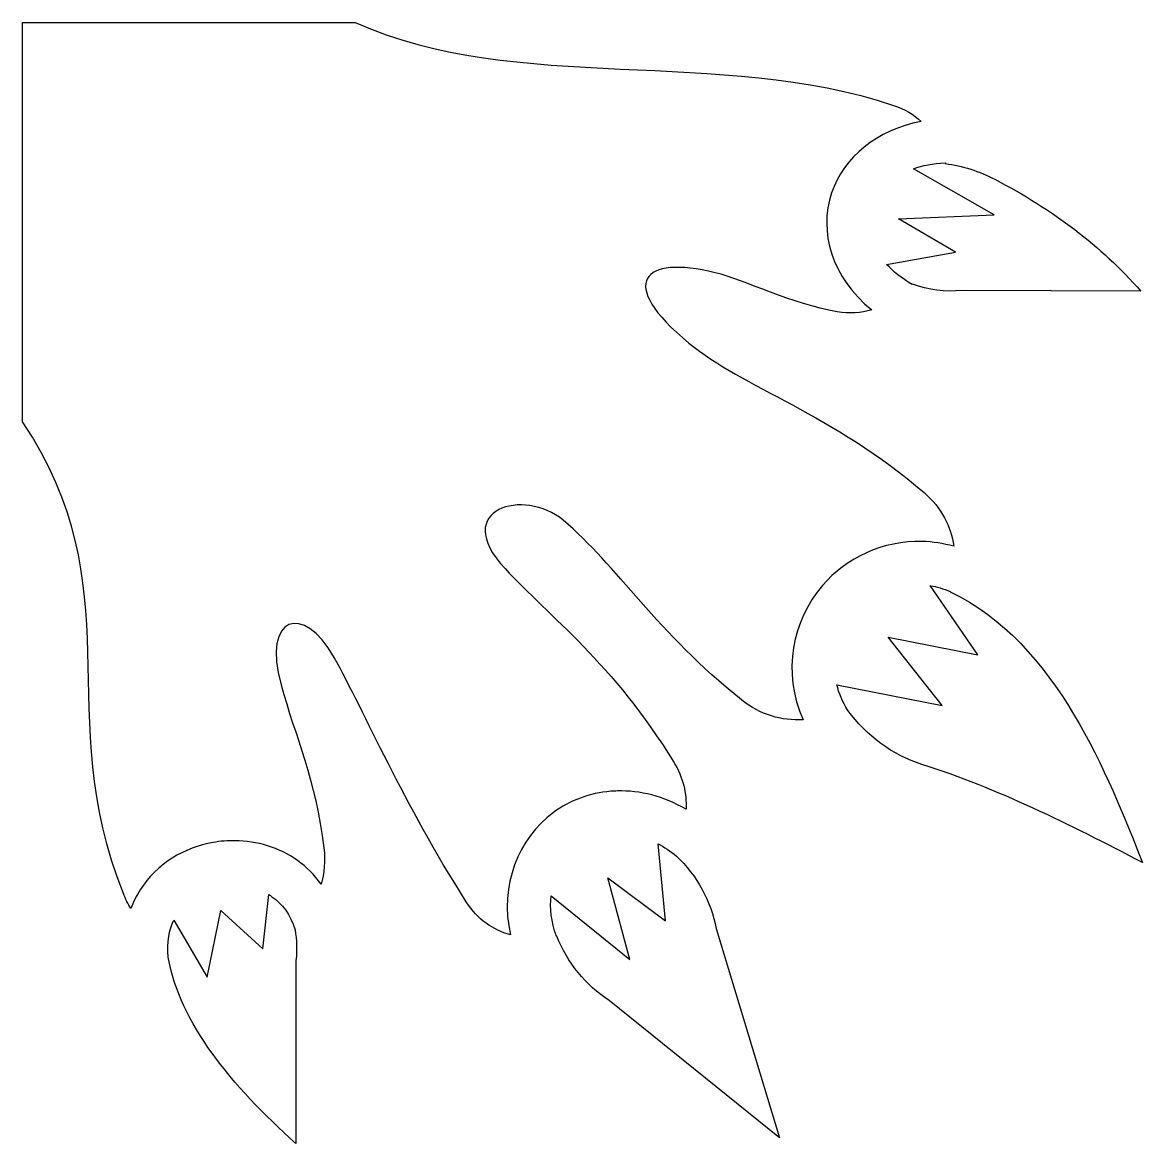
# Model space of a CAD drawing. Header units: centimetres. Extents: x -10 to 9.9, y -10.1 to 9.9.
import ezdxf

# ---------------------------------------------------------------- set-up
doc = ezdxf.new("R2010")
doc.units = ezdxf.units.CM
doc.header["$MEASUREMENT"] = 0
doc.layers.add('Layer 1', color=7, linetype='Continuous')

msp = doc.modelspace()

# ---------------------------------------------------------------- linework, layer by layer
at = {"layer": 'Layer 1'}
for points, knots in [([(-10.04892, 9.91023), (-10.04892, 9.91023), (-10.04892, 2.79945), (-10.04892, 2.79945), (-10.04892, 2.79945), (-8.05505, -0.18419), (-9.53658, -2.36642), (-8.25117, -5.60471), (-8.25117, -5.60471), (-8.21301, -5.70085), (-8.16797, -5.7897), (-8.11716, -5.87197), (-8.11716, -5.87197), (-8.07314, -5.75398), (-8.01878, -5.64283), (-7.95367, -5.54032), (-7.95367, -5.54032), (-7.65314, -5.06711), (-7.1637, -4.78408), (-6.65203, -4.69456), (-6.65203, -4.69456), (-6.52413, -4.67221), (-6.39396, -4.66146), (-6.26366, -4.66293), (-6.26366, -4.66293), (-5.87276, -4.66732), (-5.48102, -4.78121), (-5.14815, -5.01773), (-5.14815, -5.01773), (-4.99023, -5.1299), (-4.84888, -5.27145), (-4.72993, -5.43772), (-4.72993, -5.43772), (-4.6725, -5.24248), (-4.65226, -5.02688), (-4.68026, -4.79213), (-4.68026, -4.79213), (-4.82532, -3.57643), (-5.1867, -2.81508), (-5.44375, -1.88612), (-5.44375, -1.88612), (-5.78447, -0.65385), (-5.0413, -0.4223), (-4.49826, -1.39832), (-4.49826, -1.39832), (-3.94109, -2.39956), (-3.27897, -3.9755), (-2.14377, -5.75242), (-2.14377, -5.75242), (-1.94347, -6.06598), (-1.66968, -6.25405), (-1.35936, -6.34138), (-1.35936, -6.34138), (-1.55418, -5.45282), (-1.21717, -4.62025), (-0.59317, -4.161), (-0.59317, -4.161), (-0.30061, -3.94565), (0.05272, -3.81459), (0.42923, -3.78368), (0.42923, -3.78368), (0.46845, -3.78048), (0.50787, -3.77837), (0.54755, -3.77735), (0.54755, -3.77735), (0.94789, -3.76702), (1.3694, -3.8697), (1.76861, -4.10289), (1.76861, -4.10289), (1.78244, -3.82155), (1.71759, -3.53742), (1.55026, -3.26518), (1.55026, -3.26518), (0.46696, -1.50197), (-0.6542, -0.68045), (-1.45421, 0.18264), (-1.45421, 0.18264), (-2.44946, 1.25636), (-1.1054, 1.62289), (-0.41983, 1.04455), (-0.41983, 1.04455), (0.54076, 0.23425), (1.24762, -0.95168), (2.75698, -2.15693), (2.75698, -2.15693), (3.09243, -2.42482), (3.47097, -2.52809), (3.85579, -2.50971), (3.85579, -2.50971), (3.47307, -1.66234), (3.66443, -0.73528), (4.19765, -0.11765), (4.19765, -0.11765), (4.62338, 0.37542), (5.27525, 0.68481), (5.97613, 0.66596), (5.97613, 0.66596), (6.16125, 0.66098), (6.34974, 0.63307), (6.53836, 0.57973), (6.53836, 0.57973), (6.48797, 0.93407), (6.32225, 1.26517), (6.00772, 1.53707), (6.00772, 1.53707), (4.38586, 2.93915), (2.77757, 3.40848), (1.82112, 4.19681), (1.82112, 4.19681), (0.51476, 5.27348), (0.99703, 5.77339), (2.28906, 5.45274), (2.28906, 5.45274), (2.82189, 5.32046), (3.66062, 4.89085), (4.4613, 4.75815), (4.4613, 4.75815), (4.67994, 4.72189), (4.88551, 4.73639), (5.07586, 4.79003), (5.07586, 4.79003), (4.36912, 5.36157), (4.12354, 6.17921), (4.36217, 6.87414), (4.36217, 6.87414), (4.57934, 7.50645), (5.16442, 7.9956), (5.95675, 8.14749), (5.95675, 8.14749), (5.82337, 8.26902), (5.66073, 8.36676), (5.46604, 8.43263), (5.46604, 8.43263), (2.36416, 9.48126), (-1.23036, 8.61678), (-4.12211, 9.9102), (-4.12211, 9.9102), (-4.12211, 9.9102), (-10.04888, 9.91019), (-10.04888, 9.91019), (-10.04888, 9.91019), (-10.04888, 9.91019), (-10.04892, 9.91023), (-10.04892, 9.91023)], [0, 0, 0, 0, 0.02702703, 0.02702703, 0.02702703, 0.02702703, 0.05405405, 0.05405405, 0.05405405, 0.05405405, 0.08108108, 0.08108108, 0.08108108, 0.08108108, 0.10810811, 0.10810811, 0.10810811, 0.10810811, 0.13513514, 0.13513514, 0.13513514, 0.13513514, 0.16216216, 0.16216216, 0.16216216, 0.16216216, 0.18918919, 0.18918919, 0.18918919, 0.18918919, 0.21621622, 0.21621622, 0.21621622, 0.21621622, 0.24324324, 0.24324324, 0.24324324, 0.24324324, 0.27027027, 0.27027027, 0.27027027, 0.27027027, 0.2972973, 0.2972973, 0.2972973, 0.2972973, 0.32432432, 0.32432432, 0.32432432, 0.32432432, 0.35135135, 0.35135135, 0.35135135, 0.35135135, 0.37837838, 0.37837838, 0.37837838, 0.37837838, 0.40540541, 0.40540541, 0.40540541, 0.40540541, 0.43243243, 0.43243243, 0.43243243, 0.43243243, 0.45945946, 0.45945946, 0.45945946, 0.45945946, 0.48648649, 0.48648649, 0.48648649, 0.48648649, 0.51351351, 0.51351351, 0.51351351, 0.51351351, 0.54054054, 0.54054054, 0.54054054, 0.54054054, 0.56756757, 0.56756757, 0.56756757, 0.56756757, 0.59459459, 0.59459459, 0.59459459, 0.59459459, 0.62162162, 0.62162162, 0.62162162, 0.62162162, 0.64864865, 0.64864865, 0.64864865, 0.64864865, 0.67567568, 0.67567568, 0.67567568, 0.67567568, 0.7027027, 0.7027027, 0.7027027, 0.7027027, 0.72972973, 0.72972973, 0.72972973, 0.72972973, 0.75675676, 0.75675676, 0.75675676, 0.75675676, 0.78378378, 0.78378378, 0.78378378, 0.78378378, 0.81081081, 0.81081081, 0.81081081, 0.81081081, 0.83783784, 0.83783784, 0.83783784, 0.83783784, 0.86486486, 0.86486486, 0.86486486, 0.86486486, 0.89189189, 0.89189189, 0.89189189, 0.89189189, 0.91891892, 0.91891892, 0.91891892, 0.91891892, 0.94594595, 0.94594595, 0.94594595, 0.94594595, 1, 1, 1, 1]), ([(6.38069, 7.40849), (6.16715, 7.4009), (5.97997, 7.36379), (5.81935, 7.30434), (5.81935, 7.30434), (5.81935, 7.30434), (7.25568, 6.48101), (7.25568, 6.48101), (7.25568, 6.48101), (7.25568, 6.48101), (5.55513, 6.41017), (5.55513, 6.41017), (5.55513, 6.41017), (5.55513, 6.41017), (6.56497, 5.82117), (6.56497, 5.82117), (6.56497, 5.82117), (6.56497, 5.82117), (5.33915, 5.60147), (5.33915, 5.60147), (5.33915, 5.60147), (5.45258, 5.47602), (5.60384, 5.35538), (5.79811, 5.24389), (5.79811, 5.24389), (5.79811, 5.24389), (5.80287, 5.24887), (5.80287, 5.24887), (5.80287, 5.24887), (6.08329, 5.14615), (6.38761, 5.10381), (6.67431, 5.13637), (6.67431, 5.13637), (6.67431, 5.13637), (9.86727, 5.12456), (9.86727, 5.12456), (9.86727, 5.12456), (9.15421, 5.93427), (8.30857, 6.57446), (7.26728, 7.11708), (7.26728, 7.11708), (6.99656, 7.25813), (6.69228, 7.35647), (6.38399, 7.39632), (6.38399, 7.39632), (6.38298, 7.40045), (6.38171, 7.40442), (6.38062, 7.40855), (6.38062, 7.40855), (6.38062, 7.40855), (6.38069, 7.40849), (6.38069, 7.40849)], [0, 0, 0, 0, 0.07142857, 0.07142857, 0.07142857, 0.07142857, 0.14285714, 0.14285714, 0.14285714, 0.14285714, 0.21428571, 0.21428571, 0.21428571, 0.21428571, 0.28571429, 0.28571429, 0.28571429, 0.28571429, 0.35714286, 0.35714286, 0.35714286, 0.35714286, 0.42857143, 0.42857143, 0.42857143, 0.42857143, 0.5, 0.5, 0.5, 0.5, 0.57142857, 0.57142857, 0.57142857, 0.57142857, 0.64285714, 0.64285714, 0.64285714, 0.64285714, 0.71428571, 0.71428571, 0.71428571, 0.71428571, 0.78571429, 0.78571429, 0.78571429, 0.78571429, 0.85714286, 0.85714286, 0.85714286, 0.85714286, 1, 1, 1, 1]), ([(6.11748, -0.12102), (6.11748, -0.12102), (6.96379, -1.35456), (6.96379, -1.35456), (6.96379, -1.35456), (6.96379, -1.35456), (5.36562, -1.04117), (5.36562, -1.04117), (5.36562, -1.04117), (5.36562, -1.04117), (6.32831, -2.25687), (6.32831, -2.25687), (6.32831, -2.25687), (6.32831, -2.25687), (4.45449, -1.88567), (4.45449, -1.88567), (4.45449, -1.88567), (4.49033, -2.03638), (4.55464, -2.18962), (4.6504, -2.34277), (4.6504, -2.34277), (4.97552, -2.78933), (5.45547, -3.1448), (5.97068, -3.30496), (5.97068, -3.30496), (7.31192, -3.72816), (8.60736, -4.38079), (9.89905, -5.05223), (9.89905, -5.05223), (9.29242, -3.53056), (8.37122, -1.12757), (6.47354, -0.22935), (6.47354, -0.22935), (6.47396, -0.22796), (6.47421, -0.22657), (6.47459, -0.22513), (6.47459, -0.22513), (6.35306, -0.1744), (6.23373, -0.14008), (6.11743, -0.12106), (6.11743, -0.12106), (6.11743, -0.12106), (6.11748, -0.12102), (6.11748, -0.12102)], [0, 0, 0, 0, 0.08333333, 0.08333333, 0.08333333, 0.08333333, 0.16666667, 0.16666667, 0.16666667, 0.16666667, 0.25, 0.25, 0.25, 0.25, 0.33333333, 0.33333333, 0.33333333, 0.33333333, 0.41666667, 0.41666667, 0.41666667, 0.41666667, 0.5, 0.5, 0.5, 0.5, 0.58333333, 0.58333333, 0.58333333, 0.58333333, 0.66666667, 0.66666667, 0.66666667, 0.66666667, 0.75, 0.75, 0.75, 0.75, 0.83333333, 0.83333333, 0.83333333, 0.83333333, 1, 1, 1, 1]), ([(1.27052, -4.71607), (1.27052, -4.71607), (1.40554, -6.08973), (1.40554, -6.08973), (1.40554, -6.08973), (1.40554, -6.08973), (0.37673, -5.32716), (0.37673, -5.32716), (0.37673, -5.32716), (0.37673, -5.32716), (0.77033, -6.7812), (0.77033, -6.7812), (0.77033, -6.7812), (0.77033, -6.7812), (-0.63294, -5.64541), (-0.63294, -5.64541), (-0.63294, -5.64541), (-0.66043, -5.86173), (-0.6348, -6.10335), (-0.53903, -6.36534), (-0.53903, -6.36534), (-0.53578, -6.36475), (-0.53249, -6.36437), (-0.52925, -6.36378), (-0.52925, -6.36378), (-0.34822, -6.82737), (-0.01214, -7.24741), (0.39929, -7.50683), (0.39929, -7.50683), (0.39929, -7.50683), (3.43344, -9.95755), (3.43344, -9.95755), (3.43344, -9.95755), (3.43344, -9.95755), (2.30519, -6.22843), (2.30519, -6.22843), (2.30519, -6.22843), (2.22115, -5.74869), (1.95912, -5.27923), (1.59761, -4.9364), (1.59761, -4.9364), (1.48797, -4.84646), (1.37859, -4.77346), (1.27051, -4.71616), (1.27051, -4.71616), (1.27051, -4.71616), (1.27052, -4.71607), (1.27052, -4.71607)], [0, 0, 0, 0, 0.07692308, 0.07692308, 0.07692308, 0.07692308, 0.15384615, 0.15384615, 0.15384615, 0.15384615, 0.23076923, 0.23076923, 0.23076923, 0.23076923, 0.30769231, 0.30769231, 0.30769231, 0.30769231, 0.38461538, 0.38461538, 0.38461538, 0.38461538, 0.46153846, 0.46153846, 0.46153846, 0.46153846, 0.53846154, 0.53846154, 0.53846154, 0.53846154, 0.61538462, 0.61538462, 0.61538462, 0.61538462, 0.69230769, 0.69230769, 0.69230769, 0.69230769, 0.76923077, 0.76923077, 0.76923077, 0.76923077, 0.84615385, 0.84615385, 0.84615385, 0.84615385, 1, 1, 1, 1]), ([(-5.65978, -5.62373), (-5.65978, -5.62373), (-5.76697, -6.58798), (-5.76697, -6.58798), (-5.76697, -6.58798), (-5.76697, -6.58798), (-6.51579, -5.90886), (-6.51579, -5.90886), (-6.51579, -5.90886), (-6.51579, -5.90886), (-6.75952, -7.09294), (-6.75952, -7.09294), (-6.75952, -7.09294), (-6.75952, -7.09294), (-7.35219, -6.07872), (-7.35219, -6.07872), (-7.35219, -6.07872), (-7.43454, -6.25258), (-7.47819, -6.46759), (-7.4523, -6.7381), (-7.4523, -6.7381), (-7.24989, -7.90463), (-6.33021, -9.02403), (-5.17776, -10.05735), (-5.17776, -10.05735), (-5.17776, -10.05735), (-5.17776, -6.79334), (-5.17776, -6.79334), (-5.17776, -6.79334), (-5.15634, -6.61581), (-5.163, -6.43154), (-5.19429, -6.24996), (-5.19429, -6.24996), (-5.27357, -5.97376), (-5.42217, -5.78957), (-5.6045, -5.66003), (-5.6045, -5.66003), (-5.62246, -5.6473), (-5.64098, -5.63524), (-5.65974, -5.62364), (-5.65974, -5.62364), (-5.65974, -5.62364), (-5.65978, -5.62373), (-5.65978, -5.62373)], [0, 0, 0, 0, 0.08333333, 0.08333333, 0.08333333, 0.08333333, 0.16666667, 0.16666667, 0.16666667, 0.16666667, 0.25, 0.25, 0.25, 0.25, 0.33333333, 0.33333333, 0.33333333, 0.33333333, 0.41666667, 0.41666667, 0.41666667, 0.41666667, 0.5, 0.5, 0.5, 0.5, 0.58333333, 0.58333333, 0.58333333, 0.58333333, 0.66666667, 0.66666667, 0.66666667, 0.66666667, 0.75, 0.75, 0.75, 0.75, 0.83333333, 0.83333333, 0.83333333, 0.83333333, 1, 1, 1, 1])]:
    msp.add_open_spline(points, degree=3, knots=knots, dxfattribs=at)

doc.saveas('drawing.dxf')
